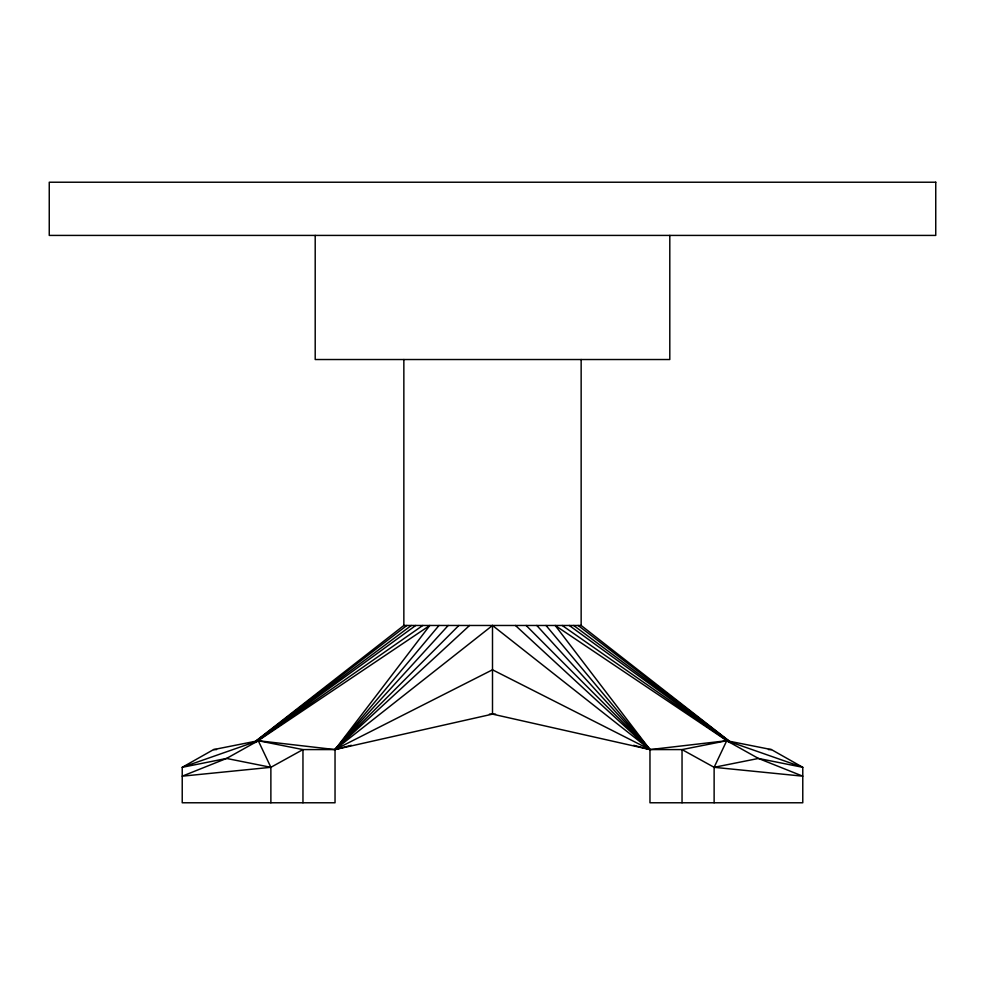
<?xml version="1.0" encoding="UTF-8"?>
<svg xmlns="http://www.w3.org/2000/svg" width="985" height="985" viewBox="0 0 985 985"><rect width="100%" height="100%" fill="white"/><g stroke="black" fill="none" stroke-linecap="round" stroke-linejoin="round"><path stroke-width="1.48" d="M714.125 802.775L714.125 767.315L726.733 740.72L771.427 749.585L802.775 767.315L802.775 802.775L649.965 802.775L649.965 749.585L555.183 625.475L727.336 741.028M438.99 625.475L335.035 749.585L335.035 802.775L182.225 802.775L182.225 767.315L213.573 749.585L258.267 740.72L335.035 749.585L492.5 714.125L649.965 749.585L682.039 749.585L726.733 740.72L802.775 767.315L758.45 758.45L726.733 740.72L649.965 749.585L633.7 745.3M448.175 625.475L335.035 749.585L302.961 749.585L258.267 740.72L182.225 767.315L226.55 758.45L258.267 740.72L270.875 767.315L270.875 802.775M458.862 625.475L335.035 749.585L351.3 745.3M469.562 625.475L335.035 749.585L492.5 669.8L649.965 749.585L546.01 625.475M536.825 625.475L649.965 749.585L492.5 625.475L335.035 749.585L429.817 625.475L257.664 741.028M254.549 742.062L403.85 625.475L581.15 625.475L730.451 742.062M254.647 742.124L406.867 625.475M254.77 742.234L411.299 625.475M254.807 742.394L415.732 625.475M255.004 742.542L422.774 625.475M255.829 742.333L258.267 740.72M270.875 767.315L226.55 758.45L182.225 776.18L270.875 767.315L302.961 749.585L302.961 802.775M714.125 767.315L758.45 758.45L802.775 776.18L714.125 767.315L682.039 749.585L682.039 802.775M489.446 714.125L495.553 714.125M213.573 749.585L216.552 749.585M768.448 749.585L771.427 749.585M726.733 740.72L729.171 742.333M562.226 625.475L729.996 742.542M569.268 625.475L730.193 742.394M573.701 625.475L730.23 742.234M578.133 625.475L730.353 742.124M515.438 625.475L649.965 749.585L526.138 625.475M669.8 235.415L669.8 359.525L315.2 359.525L315.2 235.415M581.15 359.525L581.15 625.475M492.5 625.475L492.5 714.125M403.85 359.525L403.85 625.475M935.75 182.225L49.25 182.225L49.25 235.415L935.75 235.415L935.75 182.225"/></g></svg>
